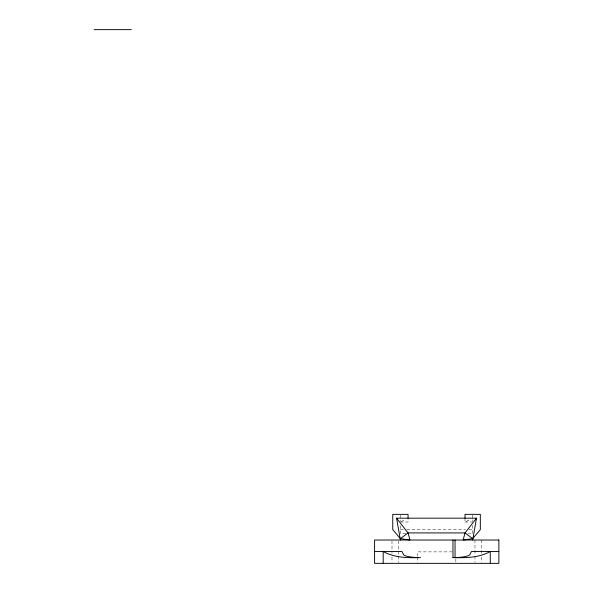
<?xml version="1.0" encoding="UTF-8"?>
<svg xmlns="http://www.w3.org/2000/svg" width="593" height="593" viewBox="0 0 593 593"><rect width="100%" height="100%" fill="white"/><g stroke="black" fill="none" stroke-linecap="round" stroke-linejoin="round"><path stroke-width="0.44" stroke-dasharray="2.96 2.22" d="M401.165 521.618L404.989 519.705M465.023 518.178L465.023 521.996L469.612 519.705M400.401 521.996L408.051 521.996L408.051 518.178M465.023 521.996L472.673 521.996M400.401 529.645L405.886 529.645M406.805 529.645L465.357 529.645M469.011 529.645L472.673 529.645M405.886 533.47L400.401 533.47L400.401 525.376M468.099 533.47L471.761 533.47M452.207 551.875L417.605 551.875L417.605 556.293M481.472 540.023L481.472 553.484M481.472 557.072L481.472 562.453M474.971 540.023L474.971 555.278M474.971 556.175L474.971 562.453M472.673 515.117L472.673 518.178M472.673 519.705L472.673 521.232M472.673 525.376L472.673 533.47M455.847 558.94L455.847 562.468M417.605 557.175L417.605 562.468M400.401 515.117L400.401 521.232M398.489 540.92L398.489 555.278M398.489 556.175L398.489 562.453M391.988 540.92L391.988 553.484M391.988 557.072L391.988 562.453"/><path stroke-width="0.89" d="M472.673 540.023L476.498 518.178L396.576 518.178L400.401 540.023M476.498 518.178L465.023 532.922L463.111 540.023L472.673 538.659L480.323 529.645L480.323 514.353L465.023 514.353L465.023 518.178M408.051 518.178L408.051 514.353L392.751 514.353L392.751 529.645L400.401 538.659L408.051 532.922L465.023 532.922L472.673 538.659M452.978 540.023L452.978 557.613L455.053 557.583A16.834 3.299 0 0 0 462.755 556.99L465.839 556.434A17.531 3.439 0 0 0 469.908 554.551L471.494 551.497L498.869 551.497M94.131 29.65L131.283 29.65M374.591 551.497L401.958 551.497L403.536 554.551A17.531 3.439 0 0 0 407.613 556.434L410.697 556.99A16.871 3.306 0 0 0 416.353 557.509L418.399 557.613M420.474 557.613C407.858 557.931 394.545 557.865 383.189 551.497L383.189 563.35M452.978 557.613C465.594 557.924 478.914 557.872 490.263 551.497L490.263 563.35M400.401 538.659L409.956 540.023L408.051 532.922L396.576 518.178M455.053 540.023L455.053 557.583M498.869 540.023L374.591 540.023L374.591 563.35L498.869 563.35L498.869 540.023"/></g></svg>
